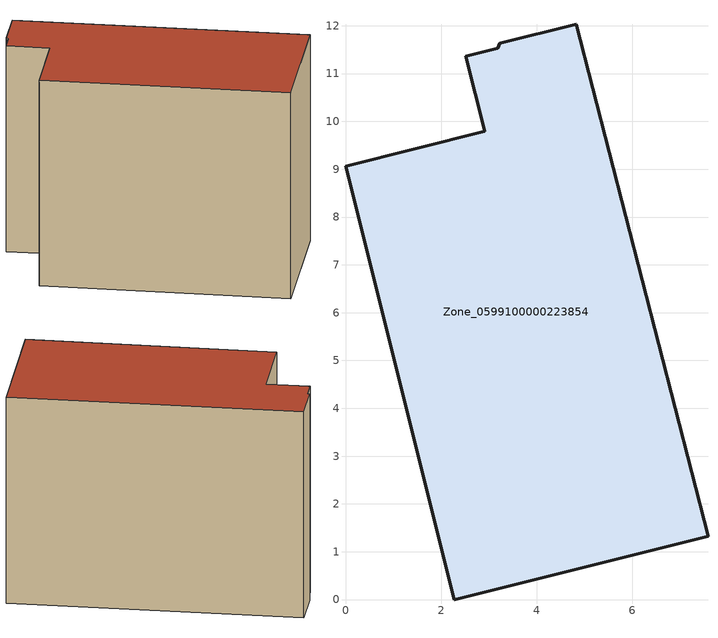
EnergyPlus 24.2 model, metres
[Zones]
Zone_0599100000223854
 floor ground (C_G): 2.91,9.79 2.52,11.37 3.18,11.53 3.23,11.63 4.83,12.03 7.58,1.32 2.27,0 0,9.06 z0
 wall outside (C_F): 0,9.06 2.27,0 7.58,1.32 4.83,12.03 3.23,11.63 3.18,11.53 2.52,11.37 2.91,9.79 0,9.06 z0:8.24
 roof outside (C_R): 2.52,11.37 2.91,9.79 0,9.06 2.27,0 7.58,1.32 4.83,12.03 3.23,11.63 3.18,11.53 z8.24
[BUILDING]
Pand.0599100000223854: North Axis=0; Terrain=City; Loads Convergence Tolerance Value=0.04; Temperature Convergence Tolerance Value=0.4; Solar Distribution=FullExterior; Maximum Number of Warmup Days=25; Minimum Number of Warmup Days=1
[Site:Location]
Rotterdam.The.Hague.AP_ZH_NLD Design_Conditions: Latitude=51.96; Longitude=4.45; Time Zone=1; Elevation=-4.5
[SITE:GROUNDTEMPERATURE:BUILDINGSURFACE]
18, 18, 18, 18, 18, 18, 18, 18, 18, 18, 18, 18
[MATERIAL] Thermal Absorptance=0.9; Solar Absorptance=0.7; Visible Absorptance=0.7
Name | Roughness | Thickness | Conductivity | Density | Specific Heat
G.TI.1975-1991 | MediumSmooth | 0.15 | 0.288461 | 540 | 1210
F.TI.1975-1991 | Rough | 0.3 | 0.230769 | 1920 | 840
R.TI.1975-1991 | MediumRough | 0.2 | 0.153846 | 1500 | 1000
[CONSTRUCTION]
C_G: G.TI.1975-1991
C_F: F.TI.1975-1991
C_R: R.TI.1975-1991
[ZONE]
Zone_0599100000223854: Type=1; Multiplier=1; Ceiling Height=Autocalculate; Volume=Autocalculate; Floor Area=autocalculate; Part of Total Floor Area=Yes
[ZONEINFILTRATION:DESIGNFLOWRATE]
Infil_Zone_0599100000223854: Zone or ZoneList or Space or SpaceList=Zone_0599100000223854; Schedule=AlwaysOn; Design Flow Rate Calculation Method=Flow/Area; Flow Rate per Floor Area=0.003; Constant Term Coefficient=1; Temperature Term Coefficient=0; Velocity Term Coefficient=0; Velocity Squared Term Coefficient=0
[HVACTEMPLATE:ZONE:IDEALLOADSAIRSYSTEM]
Zone_0599100000223854: Maximum Heating Supply Air Temperature=50; Minimum Cooling Supply Air Temperature=13; Maximum Heating Supply Air Humidity Ratio=0.0156; Minimum Cooling Supply Air Humidity Ratio=0.0077; Heating Limit=NoLimit; Cooling Limit=NoLimit; Dehumidification Control Type=ConstantSensibleHeatRatio; Cooling Sensible Heat Ratio=0.7; Dehumidification Setpoint=60; Humidification Control Type=None; Humidification Setpoint=30; Outdoor Air Method=None; Outdoor Air Flow Rate per Person=0.00944; Outdoor Air Flow Rate per Zone Floor Area=0; Outdoor Air Flow Rate per Zone=0; Demand Controlled Ventilation Type=None; Outdoor Air Economizer Type=NoEconomizer; Heat Recovery Type=None; Sensible Heat Recovery Effectiveness=0.7; Latent Heat Recovery Effectiveness=0.65
[ZONECONTROL:THERMOSTAT]
ThermostatControl_Zone_0599100000223854: Zone or ZoneList=Zone_0599100000223854; Control Type Schedule=DualSetpointControlType; Control 1=Thermostat_Zone_0599100000223854; Temperature Difference Between Cutout And Setpoint=0
[THERMOSTATSETPOINT:DUALSETPOINT]
Thermostat_Zone_0599100000223854: Heating Setpoint Temperature Schedule=HeatingSetpoint_Zone_0599100000223854; Cooling Setpoint Temperature Schedule=CoolingSetpoint_Zone_0599100000223854
[SCHEDULE:COMPACT]
HeatingSetpoint_Zone_0599100000223854: Through: 12/31, For: AllDays, Until: 24:00, 21
CoolingSetpoint_Zone_0599100000223854: Through: 12/31, For: AllDays, Until: 24:00, 24
DualSetpointControlType: Through: 12/31, For: AllDays, Until: 24:00, 4
AlwaysOn: Through: 12/31, For: AllDays, Until: 24:00, 1
